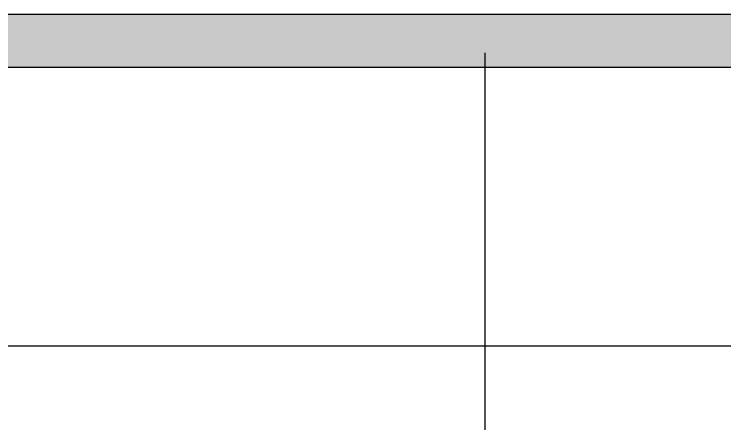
# Model space of a CAD drawing. Extents: x -599358 to 2865263, y -1062760 to 486533.
# Drawn here: x 345396 to 347003, y -694900 to -693974 of the extents above; entities that cross this region are included whole.
import ezdxf

# ---------------------------------------------------------------- set-up
doc = ezdxf.new("R2010")
doc.units = 0
doc.linetypes.add('DOTE', pattern=[2.42, 2, -0.2, 0.02, -0.2])
for name, color, linetype in [('A-AXIS-DOTE', 14, 'DOTE'), ('A-LIN-V', 9, 'Continuous'), ('AS-COLN', 6, 'Continuous'), ('PUB_HATCH', 8, 'Continuous')]:
    doc.layers.add(name, color=color, linetype=linetype)

msp = doc.modelspace()

# ---------------------------------------------------------------- hatches: boundary and pattern name
at = {"layer": 'PUB_HATCH'}
msp.add_hatch(color=256, dxfattribs=at).paths.add_polyline_path([(351457.9, -694094), (351457.9, -693974), (340910.6, -693974), (340910.6, -694094)])

# ---------------------------------------------------------------- linework, layer by layer
at = {"layer": 'A-AXIS-DOTE'}
msp.add_line((346460.6, -694061.5), (346460.6, -701154.1), dxfattribs=at)
at = {"layer": 'A-LIN-V'}
msp.add_lwpolyline([(350860.6, -694724), (341160.6, -694724)], dxfattribs=at)
at = {"layer": 'AS-COLN'}
for p, q in [((340910.6, -693974), (351457.9, -693974)), ((340910.6, -694094), (351457.9, -694094))]:
    msp.add_line(p, q, dxfattribs=at)

doc.saveas('drawing.dxf')
